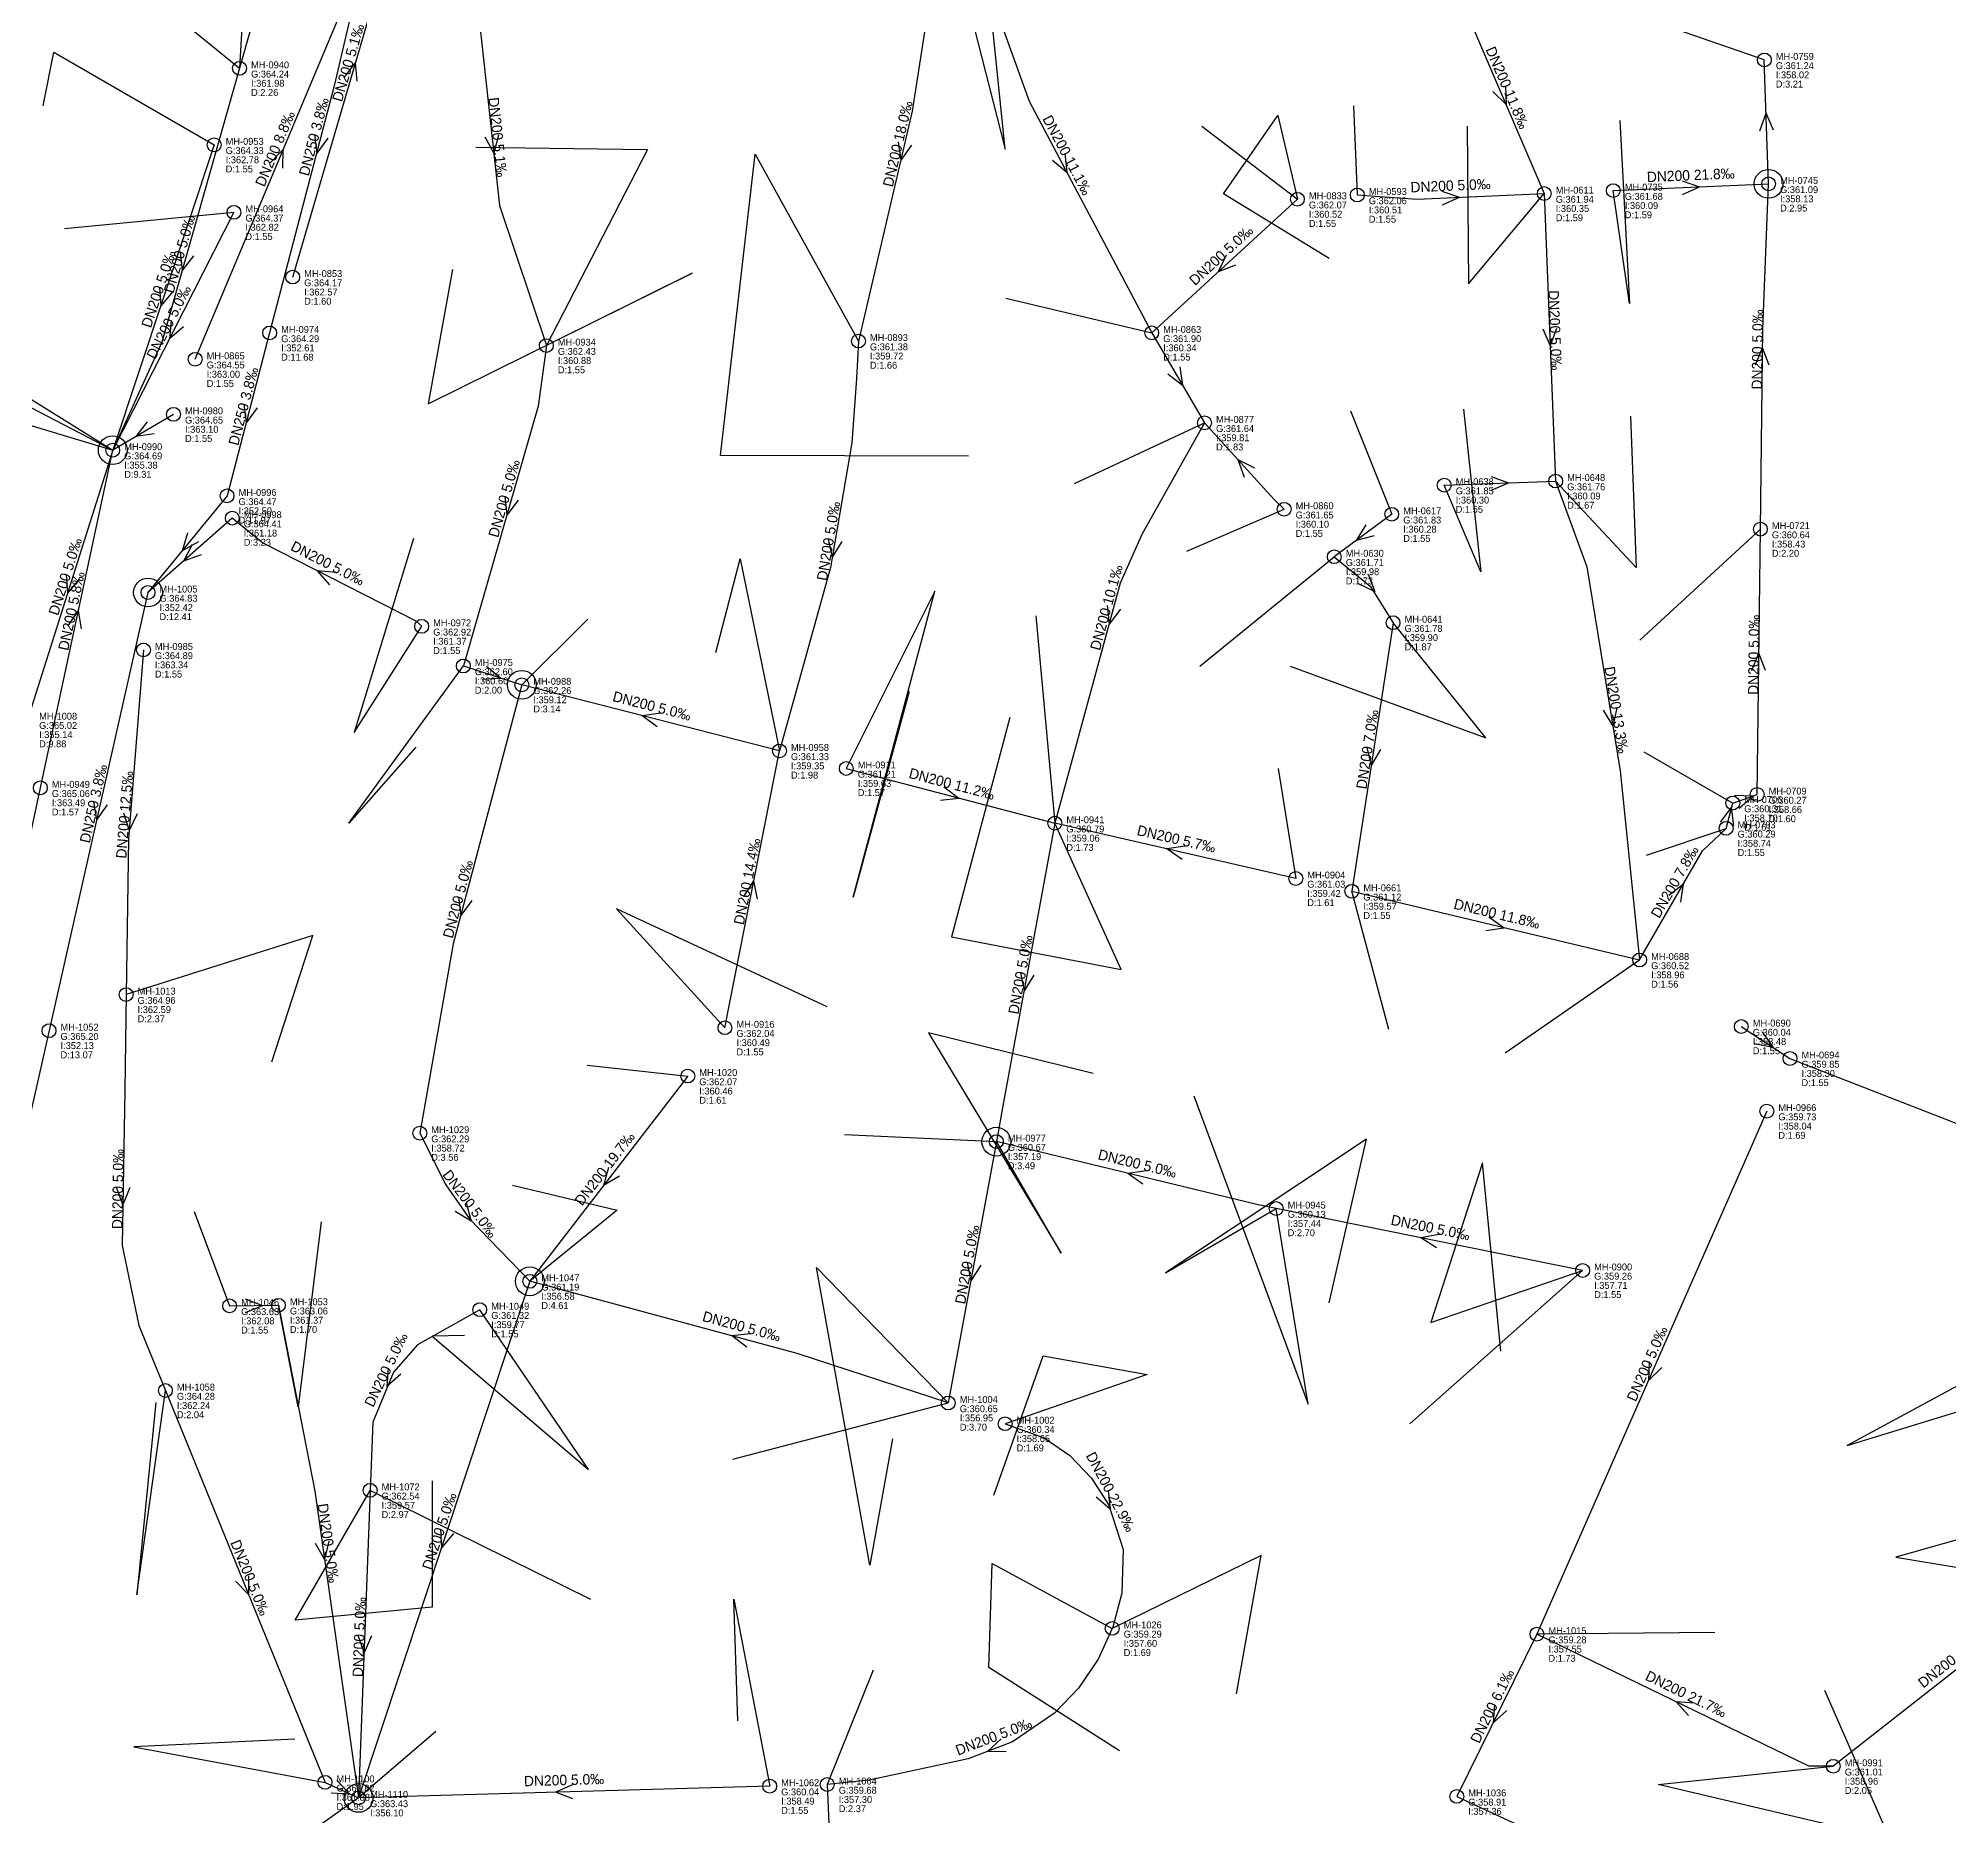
# Model space of a CAD drawing. Header units: metres. Extents: x 449900 to 451990, y 2566732 to 2570847.
# Drawn here: x 450245.3 to 450577.4, y 2568783.6 to 2569092.6 of the extents above; entities that cross this region are included whole.
import ezdxf
from ezdxf.enums import TextEntityAlignment as Align

# ---------------------------------------------------------------- set-up
doc = ezdxf.new("R2010")
doc.units = ezdxf.units.M
for name, color, linetype in [('SEW-DROP', 6, 'Continuous'), ('SEW-LABEL', 2, 'Continuous'), ('SEW-MH', 7, 'Continuous'), ('SEW-MH-LABEL', 8, 'Continuous'), ('SEW-PIPE-DN200', 3, 'Continuous'), ('SEW-PIPE-DN250', 4, 'Continuous'), ('SEW-RIDER', 8, 'Continuous')]:
    doc.layers.add(name, color=color, linetype=linetype)

msp = doc.modelspace()

# ---------------------------------------------------------------- linework, layer by layer
at = {"layer": 'SEW-DROP'}
for centre in [(450545.92, 2569067.29), (450258.25, 2569021.03), (450258.25, 2569021.03), (450258.25, 2569021.03), (450258.25, 2569021.03), (450258.25, 2569021.03), (450258.25, 2569021.03), (450264.37, 2568996.29), (450329.32, 2568980.26), (450411.76, 2568900.89), (450330.71, 2568876.62), (450330.71, 2568876.62), (450300.96, 2568786.86), (450300.96, 2568786.86), (450300.96, 2568786.86), (450300.96, 2568786.86)]:
    msp.add_circle(centre, 2.5, dxfattribs=at)
at = {"layer": 'SEW-LABEL'}
for p, q in [((450298.44, 2569085.8), (450300.44, 2569088.34)), ((450300.74, 2569085.12), (450300.44, 2569088.34)), ((450500.23, 2569084.3), (450500.31, 2569081.07)), ((450498.03, 2569083.35), (450500.31, 2569081.07)), ((450544.4, 2569076.52), (450545.5, 2569079.56)), ((450546.8, 2569076.6), (450545.5, 2569079.56)), ((450293.28, 2569075.82), (450293.68, 2569072.62)), ((450295.6, 2569075.22), (450293.68, 2569072.62)), ((450322.91, 2569075.47), (450324.43, 2569072.62)), ((450325.29, 2569075.73), (450324.43, 2569072.62)), ((450394.68, 2569074.59), (450395.16, 2569071.4)), ((450285.59, 2569070.94), (450287.86, 2569073.24)), ((450287.81, 2569070.01), (450287.86, 2569073.24)), ((450397.01, 2569074.04), (450395.16, 2569071.4)), ((450421.52, 2569071.44), (450423.98, 2569069.34)), ((450423.64, 2569072.56), (450423.98, 2569069.34)), ((450530.88, 2569067.84), (450533.93, 2569066.77)), ((450489.15, 2569066.04), (450492.2, 2569064.97)), ((450489.25, 2569063.64), (450492.2, 2569064.97)), ((450530.98, 2569065.44), (450533.93, 2569066.77)), ((450269.96, 2569055.44), (450270.3, 2569052.23)), ((450272.27, 2569054.78), (450270.3, 2569052.23)), ((450451.7, 2569054.91), (450450.3, 2569051.99)), ((450453.32, 2569053.14), (450450.3, 2569051.99)), ((450266.39, 2569049.36), (450266.59, 2569046.13)), ((450268.67, 2569048.6), (450266.59, 2569046.13)), ((450268.39, 2569043.57), (450268.09, 2569040.35)), ((450270.53, 2569042.48), (450268.09, 2569040.35)), ((450506.68, 2569042.08), (450508, 2569039.13)), ((450509.08, 2569042.18), (450508, 2569039.13)), ((450543.65, 2569035.83), (450544.88, 2569038.81)), ((450546.05, 2569035.8), (450544.88, 2569038.81)), ((450441.55, 2569034.28), (450444.1, 2569032.3)), ((450443.61, 2569035.49), (450444.1, 2569032.3)), ((450281.03, 2569028.99), (450281.43, 2569025.78)), ((450283.35, 2569028.38), (450281.43, 2569025.78)), ((450264.22, 2569025.93), (450262.24, 2569023.38)), ((450265.44, 2569023.86), (450262.24, 2569023.38)), ((450454.89, 2569016.29), (450453.77, 2569019.32)), ((450456.67, 2569017.9), (450453.77, 2569019.32)), ((450497.71, 2569016.44), (450500.75, 2569015.36)), ((450497.79, 2569014.05), (450500.75, 2569015.36)), ((450326.38, 2569012.98), (450326.7, 2569009.76)), ((450328.68, 2569012.31), (450326.7, 2569009.76)), ((450475.95, 2569008.05), (450474.26, 2569005.31)), ((450271.26, 2569006.61), (450270.29, 2569003.52)), ((450273.12, 2569005.09), (450270.29, 2569003.52)), ((450272.02, 2569004.65), (450270.56, 2569001.76)), ((450382.56, 2569005.58), (450383.24, 2569002.43)), ((450384.93, 2569005.18), (450383.24, 2569002.43)), ((450477.38, 2569006.12), (450474.26, 2569005.31)), ((450273.61, 2569002.85), (450270.56, 2569001.76)), ((450250.17, 2568999.41), (450250.41, 2568996.18)), ((450252.45, 2568998.68), (450250.41, 2568996.18)), ((450295.98, 2568997.63), (450293.85, 2569000.06)), ((450297.07, 2568999.77), (450293.85, 2569000.06)), ((450474.59, 2568997.87), (450477.51, 2568996.48)), ((450476.35, 2568999.5), (450477.51, 2568996.48)), ((450250.48, 2568990.48), (450252.28, 2568993.16)), ((450252.82, 2568989.98), (450252.28, 2568993.16)), ((450430.99, 2568994.02), (450431.36, 2568990.81)), ((450433.3, 2568993.39), (450431.36, 2568990.81)), ((450543, 2568982.77), (450544.23, 2568985.76)), ((450545.4, 2568982.75), (450544.23, 2568985.76)), ((450322.45, 2568981.21), (450325.67, 2568981.44)), ((450323.18, 2568983.5), (450325.67, 2568981.44)), ((450353.45, 2568975.31), (450350.25, 2568974.89)), ((450352.86, 2568972.98), (450350.25, 2568974.89)), ((450517.19, 2568975.84), (450518.85, 2568973.07)), ((450519.56, 2568976.23), (450518.85, 2568973.07)), ((450476.14, 2568969.38), (450476.87, 2568966.23)), ((450478.52, 2568969.01), (450476.87, 2568966.23)), ((450402.66, 2568962.51), (450405.26, 2568960.59)), ((450254.93, 2568959.96), (450255.44, 2568956.77)), ((450257.27, 2568959.43), (450255.44, 2568956.77)), ((450260.12, 2568958.01), (450261.08, 2568954.92)), ((450402.05, 2568960.19), (450405.26, 2568960.59)), ((450537.58, 2568956.38), (450539.5, 2568958.97)), ((450539.9, 2568955.77), (450539.5, 2568958.97)), ((450540.01, 2568961.1), (450543.23, 2568960.96)), ((450540.8, 2568958.83), (450543.23, 2568960.96)), ((450262.52, 2568957.82), (450261.08, 2568954.92)), ((450444.58, 2568952.25), (450441.39, 2568951.75)), ((450444.04, 2568949.91), (450441.39, 2568951.75)), ((450367.88, 2568943.49), (450369.64, 2568946.2)), ((450370.24, 2568943.02), (450369.64, 2568946.2)), ((450528.6, 2568943.69), (450531.14, 2568945.69)), ((450530.68, 2568942.5), (450531.14, 2568945.69)), ((450318.31, 2568943.37), (450318.7, 2568940.16)), ((450320.63, 2568942.76), (450318.7, 2568940.16)), ((450496.79, 2568937.59), (450499.98, 2568938.06)), ((450497.34, 2568939.93), (450499.98, 2568938.06)), ((450415.93, 2568930.25), (450416.57, 2568927.08)), ((450418.29, 2568929.81), (450416.57, 2568927.08)), ((450544.81, 2568919.94), (450546.66, 2568917.29)), ((450543.5, 2568917.93), (450546.66, 2568917.29)), ((450344.4, 2568896.37), (450343.52, 2568893.26)), ((450346.3, 2568894.91), (450343.52, 2568893.26)), ((450437.79, 2568895.83), (450434.6, 2568895.37)), ((450437.23, 2568893.5), (450434.6, 2568895.37)), ((450258.84, 2568892.95), (450259.99, 2568889.93)), ((450261.24, 2568892.91), (450259.99, 2568889.93)), ((450317.75, 2568888.83), (450320.51, 2568887.15)), ((450319.67, 2568890.27), (450320.51, 2568887.15)), ((450488.71, 2568884.76), (450485.53, 2568884.18)), ((450488.23, 2568882.41), (450485.53, 2568884.18)), ((450406.67, 2568879.88), (450407.31, 2568876.71)), ((450409.04, 2568879.45), (450407.31, 2568876.71)), ((450281.28, 2568873.58), (450284.29, 2568872.42)), ((450281.31, 2568871.18), (450284.29, 2568872.42)), ((450369.03, 2568867.51), (450365.82, 2568867.13)), ((450368.4, 2568865.19), (450365.82, 2568867.13)), ((450306.12, 2568861.54), (450305.89, 2568858.32)), ((450525.15, 2568862.61), (450525.04, 2568859.38)), ((450527.35, 2568861.64), (450525.04, 2568859.38)), ((450308.28, 2568860.49), (450305.89, 2568858.32)), ((450429.09, 2568839.18), (450431.56, 2568837.09)), ((450431.21, 2568840.3), (450431.56, 2568837.09)), ((450315.17, 2568833.54), (450315.37, 2568830.31)), ((450317.45, 2568832.78), (450315.37, 2568830.31)), ((450293.42, 2568831.11), (450295.04, 2568828.31)), ((450295.8, 2568831.45), (450295.04, 2568828.31)), ((450281.81, 2568825.45), (450281.83, 2568822.22)), ((450279.59, 2568824.54), (450281.83, 2568822.22)), ((450300.82, 2568815.12), (450301.91, 2568812.08)), ((450303.22, 2568815.03), (450301.91, 2568812.08)), ((450498.3, 2568803.1), (450498.05, 2568799.88)), ((450500.45, 2568802.04), (450498.05, 2568799.88)), ((450532.03, 2568801.18), (450529.85, 2568803.57)), ((450533.08, 2568803.34), (450529.85, 2568803.57)), ((450412.59, 2568797.12), (450410.21, 2568794.94)), ((450413.44, 2568794.88), (450410.21, 2568794.94)), ((450297.19, 2568789.94), (450299.41, 2568787.58)), ((450338.14, 2568789.12), (450335.17, 2568787.84)), ((450296.18, 2568787.76), (450299.41, 2568787.58)), ((450338.21, 2568786.72), (450335.17, 2568787.84))]:
    msp.add_line(p, q, dxfattribs=at)
at = {"layer": 'SEW-MH'}
for centre in [(450280.28, 2569087.37), (450545.18, 2569088.83), (450275.87, 2569074.08), (450545.92, 2569067.29), (450464.06, 2569064.62), (450474.47, 2569065.36), (450506.95, 2569065.61), (450518.94, 2569066.12), (450279.3, 2569062.35), (450289.51, 2569051.1), (450285.51, 2569041.39), (450387.8, 2569039.98), (450438.75, 2569041.4), (450272.57, 2569036.82), (450333.58, 2569039.19), (450268.81, 2569027.25), (450447.93, 2569025.78), (450258.25, 2569021.03), (450489.57, 2569014.95), (450508.93, 2569015.66), (450278.11, 2569013.08), (450461.76, 2569010.76), (450480.45, 2569009.89), (450279.01, 2569009.22), (450544.5, 2569007.31), (450470.47, 2569002.51), (450264.37, 2568996.29), (450311.92, 2568990.42), (450480.68, 2568991.05), (450263.58, 2568986.32), (450319.16, 2568983.53), (450329.32, 2568980.26), (450374.08, 2568968.77), (450385.69, 2568965.73), (450245.67, 2568962.36), (450543.93, 2568961.2), (450539.7, 2568959.72), (450421.92, 2568956.21), (450538.54, 2568955.32), (450463.78, 2568946.61), (450473.52, 2568944.38), (450523.52, 2568932.45), (450260.57, 2568926.43), (450247.18, 2568920.17), (450364.61, 2568920.68), (450541.18, 2568920.88), (450549.64, 2568915.34), (450358.15, 2568912.28), (450545.62, 2568906.19), (450311.59, 2568902.36), (450411.76, 2568900.89), (450460.38, 2568889.26), (450513.62, 2568878.51), (450330.71, 2568876.62), (450278.55, 2568872.35), (450287.03, 2568872.46), (450322.01, 2568871.69), (450267.4, 2568857.64), (450403.41, 2568855.48), (450413.28, 2568851.88), (450302.96, 2568840.3), (450431.89, 2568816.32), (450505.68, 2568815.32), (450557.16, 2568792.36), (450295.13, 2568789.57), (450372.38, 2568788.9), (450382.38, 2568789.19), (450300.96, 2568786.86), (450491.75, 2568787.13)]:
    msp.add_circle(centre, 1.2, dxfattribs=at)
at = {"layer": 'SEW-PIPE-DN200'}
for points in [[(450298.05, 2569149.94), (450280.28, 2569087.37)], [(450294.84, 2569140.47), (450280.95, 2569099.53), (450280.28, 2569087.37)], [(450289.51, 2569051.1), (450310.52, 2569122.7)], [(450320.33, 2569110.21), (450320.33, 2569110.21), (450325.42, 2569063.53), (450333.58, 2569039.19)], [(450545.18, 2569088.83), (450488.56, 2569108.48)], [(450272.57, 2569036.82), (450272.57, 2569036.82), (450301.99, 2569106.9)], [(450401.4, 2569106.07), (450401, 2569104.89), (450397.16, 2569079.91), (450387.8, 2569039.98)], [(450410.47, 2569101.12), (450417.47, 2569081.67), (450438.75, 2569041.4)], [(450492.5, 2569099.29), (450506.95, 2569065.61)], [(450280.28, 2569087.37), (450266.76, 2569039.79), (450258.25, 2569021.03)], [(450545.92, 2569067.29), (450545.18, 2569088.83)], [(450197.67, 2569079.13), (450220.59, 2569044.49), (450258.25, 2569021.03)], [(450275.87, 2569074.08), (450258.25, 2569021.03)], [(450464.06, 2569064.62), (450438.75, 2569041.4)], [(450474.47, 2569065.36), (450484.88, 2569064.65), (450506.95, 2569065.61)], [(450506.95, 2569065.61), (450508.93, 2569015.66)], [(450518.94, 2569066.12), (450545.92, 2569067.29)], [(450544.5, 2569007.31), (450544.92, 2569042.07), (450545.92, 2569067.29)], [(450279.3, 2569062.35), (450258.25, 2569021.03)], [(450438.75, 2569041.4), (450447.93, 2569025.78)], [(450333.58, 2569039.19), (450332.13, 2569028.66), (450319.16, 2568983.53)], [(450387.8, 2569039.98), (450387.45, 2569033.5), (450386.63, 2569022.29), (450382.93, 2569000.62), (450374.08, 2568968.77)], [(450212.69, 2569034.77), (450258.25, 2569021.03)], [(450268.81, 2569027.25), (450258.25, 2569021.03)], [(450447.93, 2569025.78), (450437.1, 2569006.49), (450433.29, 2568997.92), (450421.92, 2568956.21)], [(450461.76, 2569010.76), (450460, 2569012.43), (450447.93, 2569025.78)], [(450258.25, 2569021.03), (450243.46, 2568974.2), (450243.46, 2568974.2)], [(450245.67, 2568962.36), (450258.25, 2569021.03)], [(450489.57, 2569014.95), (450508.93, 2569015.66)], [(450508.93, 2569015.66), (450514.36, 2569000.74), (450520.11, 2568965.31), (450523.52, 2568932.45)], [(450279.01, 2569009.22), (450279.01, 2569009.22), (450264.37, 2568996.29)], [(450311.92, 2568990.42), (450310.98, 2568991.32), (450284.29, 2569004.94), (450279.01, 2569009.22)], [(450480.45, 2569009.89), (450470.47, 2569002.51)], [(450543.93, 2568961.2), (450543.93, 2568961.2), (450544.5, 2569007.31)], [(450470.47, 2569002.51), (450476.71, 2568997.4), (450480.68, 2568991.05), (450480.68, 2568991.05)], [(450480.68, 2568991.05), (450473.52, 2568944.38)], [(450263.58, 2568986.32), (450260.97, 2568953.47), (450260.57, 2568926.43)], [(450319.16, 2568983.53), (450329.32, 2568980.26)], [(450329.32, 2568980.26), (450317.41, 2568935.28), (450311.59, 2568902.36)], [(450374.08, 2568968.77), (450329.32, 2568980.26)], [(450364.61, 2568920.68), (450374.08, 2568968.77)], [(450385.69, 2568965.73), (450421.92, 2568956.21)], [(450232.54, 2568901.1), (450245.67, 2568962.36)], [(450539.7, 2568959.72), (450539.7, 2568959.72), (450543.93, 2568961.2)], [(450538.54, 2568955.32), (450539.7, 2568959.72)], [(450421.92, 2568956.21), (450413.01, 2568907.73), (450411.76, 2568900.89)], [(450463.78, 2568946.61), (450421.92, 2568956.21)], [(450523.52, 2568932.45), (450534.43, 2568951.42), (450538.54, 2568955.32), (450538.54, 2568955.32)], [(450473.52, 2568944.38), (450523.52, 2568932.45)], [(450260.57, 2568926.43), (450260.33, 2568909.88), (450259.87, 2568882.84), (450262.79, 2568868.95), (450267.4, 2568857.64)], [(450541.18, 2568920.88), (450549.64, 2568915.34)], [(450549.64, 2568915.34), (450577.6, 2568904.46), (450586.52, 2568900.78), (450599.14, 2568898.02), (450608.37, 2568897.09), (450626.52, 2568896.65)], [(450358.15, 2568912.28), (450330.71, 2568876.62)], [(450545.62, 2568906.19), (450505.68, 2568815.32)], [(450311.59, 2568902.36), (450311.59, 2568902.36), (450316.13, 2568893.38), (450320.21, 2568887.49), (450330.71, 2568876.62)], [(450411.76, 2568900.89), (450403.41, 2568855.48)], [(450460.38, 2568889.26), (450457.27, 2568889.88), (450411.76, 2568900.89)], [(450513.62, 2568878.51), (450460.38, 2568889.26)], [(450330.71, 2568876.62), (450300.96, 2568786.86)], [(450403.41, 2568855.48), (450377.17, 2568864.06), (450330.71, 2568876.62)], [(450278.55, 2568872.35), (450287.03, 2568872.46), (450287.03, 2568872.46)], [(450287.03, 2568872.46), (450293.35, 2568840.13), (450300.96, 2568786.86)], [(450322.01, 2568871.69), (450311.18, 2568865.57), (450307.04, 2568860.86), (450303.41, 2568852.12), (450302.96, 2568840.3)], [(450267.4, 2568857.64), (450295.13, 2568789.57)], [(450413.28, 2568851.88), (450420.05, 2568849.41), (450424.53, 2568846.34), (450428.3, 2568842.44), (450431.28, 2568837.74), (450433.77, 2568830.01), (450433.54, 2568822.41), (450431.99, 2568816.53), (450431.89, 2568816.32)], [(450302.96, 2568840.3), (450300.96, 2568786.86)], [(450602.62, 2568822.95), (450588.19, 2568815.4), (450583.08, 2568812.73), (450557.16, 2568792.36)], [(450431.89, 2568816.32), (450429.47, 2568810.99), (450426.06, 2568805.95), (450421.85, 2568801.56), (450414.55, 2568796.58), (450406.86, 2568793.67), (450389.69, 2568789.96), (450382.38, 2568789.19)], [(450505.68, 2568815.32), (450491.75, 2568787.13)], [(450557.16, 2568792.36), (450557.16, 2568792.36), (450552.92, 2568792.36), (450505.68, 2568815.32), (450505.68, 2568815.32)], [(450295.13, 2568789.57), (450295.13, 2568789.57), (450300.96, 2568786.86)], [(450372.38, 2568788.9), (450300.96, 2568786.86)], [(450382.38, 2568789.19), (450383.87, 2568754.09)], [(450300.96, 2568786.86), (450286.39, 2568776.55), (450258.34, 2568750.21), (450244.13, 2568745.57)], [(450491.75, 2568787.13), (450545.52, 2568762.15)]]:
    msp.add_lwpolyline(points, dxfattribs=at)
at = {"layer": 'SEW-PIPE-DN250'}
for points in [[(450301.99, 2569106.9), (450296.74, 2569084.31), (450285.51, 2569041.39)], [(450285.51, 2569041.39), (450278.11, 2569013.08), (450278.11, 2569013.08)], [(450278.11, 2569013.08), (450264.37, 2568996.29)], [(450264.37, 2568996.29), (450247.18, 2568920.17)], [(450247.18, 2568920.17), (450237.79, 2568878.62), (450224.45, 2568843.68)]]:
    msp.add_lwpolyline(points, dxfattribs=at)
at = {"layer": 'SEW-RIDER'}
for points in [[(450252.22, 2569110.25), (450280.28, 2569087.37)], [(450407.07, 2569097.58), (450413.29, 2569073.35), (450410.47, 2569101.12)], [(450246.14, 2569080.86), (450248.01, 2569090.16), (450275.87, 2569074.08)], [(450473.83, 2569080.87), (450474.47, 2569065.36)], [(450469.59, 2569054.33), (450451.25, 2569065.58), (450460.66, 2569079.19), (450464.06, 2569064.62)], [(450520.08, 2569078.3), (450521.74, 2569046.51), (450518.94, 2569066.12)], [(450447.43, 2569077.33), (450464.06, 2569064.62)], [(450493.57, 2569077.3), (450493.79, 2569049.95), (450506.95, 2569065.61)], [(450321.33, 2569073.65), (450351.13, 2569073.28), (450333.58, 2569039.19)], [(450406.91, 2569019.96), (450363.86, 2569020.12), (450369.86, 2569072.48), (450387.8, 2569039.98)], [(450249.84, 2569059.56), (450279.3, 2569062.35)], [(450317.3, 2569052.41), (450313.03, 2569029.05), (450358.92, 2569051.77), (450333.58, 2569039.19)], [(450413.39, 2569047.45), (450438.75, 2569041.4)], [(450242.58, 2569029.22), (450258.25, 2569021.03)], [(450473.26, 2569027.85), (450480.45, 2569009.89)], [(450492.94, 2569028.16), (450495.93, 2568999.86), (450489.57, 2569014.95)], [(450425.34, 2569015.26), (450447.93, 2569025.78)], [(450521.94, 2569026.96), (450522.9, 2569000.64), (450508.93, 2569015.66)], [(450444.88, 2569003.46), (450461.76, 2569010.76)], [(450310.48, 2569005.65), (450300.17, 2568971.95), (450311.92, 2568990.42)], [(450523.54, 2568988.01), (450544.5, 2569007.31)], [(450363.04, 2568985.89), (450367.23, 2569002.16), (450374.08, 2568968.77)], [(450447.13, 2568983.47), (450470.47, 2569002.51)], [(450396.62, 2568979.1), (450386.87, 2568943.37), (450401.09, 2568996.55), (450385.69, 2568965.73)], [(450340.79, 2568991.68), (450329.32, 2568980.26)], [(450418.61, 2568992.24), (450421.92, 2568956.21)], [(450462.82, 2568983.49), (450496.82, 2568971.07), (450480.68, 2568991.05)], [(450310.93, 2568969.45), (450299.25, 2568956.22), (450319.16, 2568983.53)], [(450414.12, 2568974.56), (450403.97, 2568936.48), (450433.43, 2568930.79), (450421.92, 2568956.21)], [(450524.27, 2568968.63), (450539.7, 2568959.72)], [(450460.74, 2568965.69), (450463.78, 2568946.61)], [(450524.69, 2568950.68), (450538.54, 2568955.32)], [(450382.35, 2568924.33), (450345.75, 2568941.33), (450364.61, 2568920.68)], [(450479.97, 2568920.38), (450473.52, 2568944.38)], [(450285.86, 2568914.74), (450293, 2568936.7), (450260.57, 2568926.43)], [(450500.13, 2568916.31), (450523.52, 2568932.45)], [(450428.58, 2568912.73), (450399.98, 2568919.81), (450423.04, 2568881.49), (450411.76, 2568900.89)], [(450340.69, 2568914.16), (450358.15, 2568912.28)], [(450446.05, 2568908.87), (450465.94, 2568855.26), (450460.38, 2568889.26)], [(450385.35, 2568902.12), (450411.76, 2568900.89)], [(450469.57, 2568872.9), (450476.05, 2568901.32), (450441.12, 2568878.12), (450460.38, 2568889.26)], [(450499.43, 2568864.48), (450496.2, 2568897.19), (450487.24, 2568869.46), (450513.62, 2568878.51)], [(450327.7, 2568893.31), (450345.87, 2568888.97), (450330.71, 2568876.62)], [(450272.41, 2568888.75), (450278.55, 2568872.35)], [(450294.45, 2568886.93), (450290.46, 2568854.81), (450287.03, 2568872.46)], [(450393.74, 2568849.26), (450389.78, 2568827.32), (450380.52, 2568879.02), (450403.41, 2568855.48)], [(450483.61, 2568851.83), (450513.62, 2568878.51)], [(450319.37, 2568867.21), (450313.77, 2568867.1), (450340.9, 2568843.95), (450322.01, 2568871.69)], [(450603.11, 2568869.2), (450582.41, 2568860.45), (450559.55, 2568848.1), (450596.62, 2568859.43)], [(450411.31, 2568839.44), (450419.89, 2568863.68), (450437.97, 2568860.44), (450413.28, 2568851.88)], [(450265.75, 2568855.58), (450262.42, 2568822.17), (450267.4, 2568857.64)], [(450365.95, 2568845.69), (450403.41, 2568855.48)], [(450313.75, 2568841.96), (450313.74, 2568819.98), (450289.97, 2568817.77), (450302.96, 2568840.3)], [(450341.31, 2568821.33), (450302.96, 2568840.3)], [(450593.2, 2568835.79), (450568.03, 2568828.68), (450602.62, 2568822.95)], [(450453.46, 2568804.93), (450457.75, 2568829.01), (450431.89, 2568816.32)], [(450433.18, 2568795.02), (450410.45, 2568809.54), (450411.01, 2568827.6), (450431.89, 2568816.32)], [(450366.82, 2568800.28), (450366.17, 2568821.39), (450372.38, 2568788.9)], [(450536.58, 2568815.6), (450505.68, 2568815.32)], [(450390.34, 2568809.07), (450382.38, 2568789.19)], [(450555.63, 2568805.6), (450567, 2568779.69), (450526.73, 2568789.18), (450557.16, 2568792.36)], [(450289.9, 2568797.08), (450261.9, 2568795.72), (450295.13, 2568789.57)], [(450314.36, 2568798.4), (450300.96, 2568786.86)]]:
    msp.add_lwpolyline(points, dxfattribs=at)

# ---------------------------------------------------------------- texts
at = {"layer": 'SEW-LABEL'}
for s, rotation, p in [('DN200 5.1‰', 73.6443, (450300.02, 2569088.1)), ('DN200 11.8‰', -66.7883, (450499.72, 2569083.65)), ('DN250 3.8‰', 75.338, (450294.06, 2569075.27)), ('DN200 5.1‰', -83.7794, (450324.26, 2569075.31)), ('DN200 18.0‰', 76.8095, (450395.5, 2569074.06)), ('DN200 8.8‰', 67.2292, (450287.28, 2569073.06)), ('DN200 11.1‰', -62.1418, (450423.28, 2569071.87)), ('DN200 5.0‰', 2.4797, (450490.7, 2569066.1)), ('DN200 21.8‰', 2.4794, (450532.43, 2569067.91)), ('DN200 5.0‰', 74.1449, (450270.71, 2569054.87)), ('DN200 5.0‰', 42.5343, (450451.41, 2569054.21)), ('DN200 5.0‰', 71.6348, (450267.06, 2569048.75)), ('DN200 5.0‰', 63.0092, (450268.78, 2569042.89)), ('DN200 5.0‰', -87.7294, (450507.94, 2569041.83)), ('DN200 5.0‰', 89.3004, (450544.86, 2569038.51)), ('DN250 3.8‰', 75.338, (450281.81, 2569028.44)), ('DN200 5.0‰', 73.9667, (450327.11, 2569012.4)), ('DN200 5.0‰', 80.3121, (450383.49, 2569005.1)), ('DN200 5.0‰', 72.4701, (450250.86, 2568998.81)), ('DN200 5.0‰', 332.9666, (450295.19, 2569000.58)), ('DN200 5.8‰', 77.8984, (450251.96, 2568992.89)), ('DN200 10.1‰', 74.7443, (450431.75, 2568993.46)), ('DN200 5.0‰', 89.3004, (450544.22, 2568985.46)), ('DN200 13.3‰', -80.7662, (450518.61, 2568975.75)), ('DN200 5.0‰', 345.6, (450351.7, 2568975.72)), ('DN200 7.0‰', 81.2781, (450477.1, 2568968.91)), ('DN250 3.8‰', 77.2714, (450255.77, 2568959.43)), ('DN200 12.5‰', 85.4557, (450261.2, 2568957.62)), ('DN200 11.2‰', -14.7093, (450403.8, 2568962.17)), ('DN200 5.7‰', 347.0791, (450442.85, 2568952.61)), ('DN200 14.4‰', 78.8616, (450369.35, 2568945.93)), ('DN200 7.8‰', 60.1226, (450530.39, 2568945.59)), ('DN200 5.0‰', 75.1636, (450319.09, 2568942.81)), ('DN200 11.8‰', -13.4172, (450498.52, 2568939.61)), ('DN200 5.0‰', 79.589, (450416.84, 2568929.75)), ('DN200 19.7‰', 52.4284, (450344.43, 2568895.65)), ('DN200 5.0‰', 89.0348, (450260.02, 2568892.63)), ('DN200 5.0‰', 346.4038, (450436.05, 2568896.21)), ('DN200 5.0‰', -53.1175, (450319.61, 2568889.55)), ('DN200 5.0‰', 348.5868, (450487, 2568885.08)), ('DN200 5.0‰', 79.589, (450407.58, 2568879.39)), ('DN200 5.0‰', 344.8798, (450367.27, 2568867.94)), ('DN200 5.0‰', 66.2727, (450525.65, 2568861.95)), ('DN200 5.0‰', 64.1331, (450306.54, 2568860.87)), ('DN200 22.9‰', -61.974, (450430.85, 2568839.62)), ('DN200 5.0‰', 71.6625, (450315.84, 2568832.94)), ('DN200 5.0‰', -81.8617, (450294.82, 2568831)), ('DN200 5.0‰', -67.8303, (450281.27, 2568824.8)), ('DN200 5.0‰', 87.8554, (450301.96, 2568814.78)), ('DN200 10.0‰', 38.1574, (450578.79, 2568810.56)), ('DN200 6.1‰', 63.7097, (450498.71, 2568802.43)), ('DN200 21.7‰', 334.0793, (450531.2, 2568804.11)), ('DN200 5.0‰', 20.7459, (450411.61, 2568796.67)), ('DN200 5.0‰', 1.6356, (450336.67, 2568789.08))]:
    msp.add_text(s, height=1.8, rotation=rotation, dxfattribs=at).set_placement(p, align=Align.CENTER)
at = {"layer": 'SEW-MH-LABEL'}
for s, p in [('MH-0940', (450282.28, 2569087.37)), ('G:361.24', (450547.18, 2569087.23)), ('MH-0759', (450547.18, 2569088.83)), ('G:364.24', (450282.28, 2569085.77)), ('I:361.98', (450282.28, 2569084.17)), ('D:3.21', (450547.18, 2569084.03)), ('I:358.02', (450547.18, 2569085.63)), ('D:2.26', (450282.28, 2569082.57)), ('MH-0953', (450277.87, 2569074.08)), ('G:364.33', (450277.87, 2569072.48)), ('I:362.78', (450277.87, 2569070.88)), ('D:1.55', (450277.87, 2569069.28)), ('MH-0745', (450547.92, 2569067.29)), ('G:362.07', (450466.06, 2569063.02)), ('MH-0833', (450466.06, 2569064.62)), ('G:362.06', (450476.47, 2569063.76)), ('MH-0593', (450476.47, 2569065.36)), ('G:361.94', (450508.95, 2569064.01)), ('MH-0611', (450508.95, 2569065.61)), ('G:361.68', (450520.94, 2569064.52)), ('MH-0735', (450520.94, 2569066.12)), ('I:360.09', (450520.94, 2569062.92)), ('G:361.09', (450547.92, 2569065.69)), ('I:358.13', (450547.92, 2569064.09)), ('G:364.37', (450281.3, 2569060.75)), ('MH-0964', (450281.3, 2569062.35)), ('D:1.55', (450466.06, 2569059.82)), ('I:360.52', (450466.06, 2569061.42)), ('D:1.55', (450476.47, 2569060.56)), ('I:360.51', (450476.47, 2569062.16)), ('D:1.59', (450508.95, 2569060.81)), ('I:360.35', (450508.95, 2569062.41)), ('D:1.59', (450520.94, 2569061.32)), ('D:2.95', (450547.92, 2569062.49)), ('D:1.55', (450281.3, 2569057.55)), ('I:362.82', (450281.3, 2569059.15)), ('MH-0853', (450291.51, 2569051.1)), ('G:364.17', (450291.51, 2569049.5)), ('D:1.60', (450291.51, 2569046.3)), ('I:362.57', (450291.51, 2569047.9)), ('G:364.29', (450287.51, 2569039.79)), ('MH-0974', (450287.51, 2569041.39)), ('MH-0893', (450389.8, 2569039.98)), ('G:361.90', (450440.75, 2569039.8)), ('MH-0863', (450440.75, 2569041.4)), ('MH-0865', (450274.57, 2569036.82)), ('D:11.68', (450287.51, 2569036.59)), ('I:352.61', (450287.51, 2569038.19)), ('G:362.43', (450335.58, 2569037.59)), ('MH-0934', (450335.58, 2569039.19)), ('G:361.38', (450389.8, 2569038.38)), ('I:359.72', (450389.8, 2569036.78)), ('D:1.55', (450440.75, 2569036.6)), ('I:360.34', (450440.75, 2569038.2)), ('G:364.55', (450274.57, 2569035.22)), ('I:363.00', (450274.57, 2569033.62)), ('D:1.55', (450335.58, 2569034.39)), ('I:360.88', (450335.58, 2569035.99)), ('D:1.66', (450389.8, 2569035.18)), ('D:1.55', (450274.57, 2569032.02)), ('MH-0980', (450270.81, 2569027.25)), ('G:364.65', (450270.81, 2569025.65)), ('I:363.10', (450270.81, 2569024.05)), ('G:361.64', (450449.93, 2569024.18)), ('MH-0877', (450449.93, 2569025.78)), ('MH-0990', (450260.25, 2569021.03)), ('D:1.55', (450270.81, 2569022.45)), ('D:1.83', (450449.93, 2569020.98)), ('I:359.81', (450449.93, 2569022.58)), ('G:364.69', (450260.25, 2569019.43)), ('I:355.38', (450260.25, 2569017.83)), ('D:9.31', (450260.25, 2569016.23)), ('MH-0996', (450280.11, 2569013.08)), ('G:361.85', (450491.57, 2569013.35)), ('MH-0638', (450491.57, 2569014.95)), ('G:361.76', (450510.93, 2569014.06)), ('MH-0648', (450510.93, 2569015.66)), ('G:364.47', (450280.11, 2569011.48)), ('I:352.50', (450280.11, 2569009.88)), ('MH-0860', (450463.76, 2569010.76)), ('MH-0617', (450482.45, 2569009.89)), ('D:1.55', (450491.57, 2569010.15)), ('I:360.30', (450491.57, 2569011.75)), ('D:1.67', (450510.93, 2569010.86)), ('I:360.09', (450510.93, 2569012.46)), ('D:11.97', (450280.11, 2569008.28)), ('G:364.41', (450281.01, 2569007.62)), ('MH-0998', (450281.01, 2569009.22)), ('G:361.65', (450463.76, 2569009.16)), ('I:360.10', (450463.76, 2569007.56)), ('G:361.83', (450482.45, 2569008.29)), ('I:360.28', (450482.45, 2569006.69)), ('MH-0721', (450546.5, 2569007.31)), ('D:3.23', (450281.01, 2569004.42)), ('I:361.18', (450281.01, 2569006.02)), ('D:1.55', (450463.76, 2569005.96)), ('D:1.55', (450482.45, 2569005.09)), ('G:360.64', (450546.5, 2569005.71)), ('I:358.43', (450546.5, 2569004.11)), ('G:361.71', (450472.47, 2569000.91)), ('MH-0630', (450472.47, 2569002.51)), ('D:2.20', (450546.5, 2569002.51)), ('D:1.73', (450472.47, 2568997.71)), ('I:359.98', (450472.47, 2568999.31)), ('G:364.83', (450266.37, 2568994.69)), ('MH-1005', (450266.37, 2568996.29)), ('D:12.41', (450266.37, 2568991.49)), ('I:352.42', (450266.37, 2568993.09)), ('MH-0972', (450313.92, 2568990.42)), ('MH-0641', (450482.68, 2568991.05)), ('G:362.92', (450313.92, 2568988.82)), ('I:361.37', (450313.92, 2568987.22)), ('G:361.78', (450482.68, 2568989.45)), ('I:359.90', (450482.68, 2568987.85)), ('G:364.89', (450265.58, 2568984.72)), ('MH-0985', (450265.58, 2568986.32)), ('D:1.55', (450313.92, 2568985.62)), ('MH-0975', (450321.16, 2568983.53)), ('D:1.87', (450482.68, 2568986.25)), ('D:1.55', (450265.58, 2568981.52)), ('I:363.34', (450265.58, 2568983.12)), ('G:362.60', (450321.16, 2568981.93)), ('I:360.60', (450321.16, 2568980.33)), ('MH-0988', (450331.32, 2568980.26)), ('D:2.00', (450321.16, 2568978.73)), ('G:362.26', (450331.32, 2568978.66)), ('I:359.12', (450331.32, 2568977.06)), ('MH-1008', (450245.46, 2568974.2)), ('D:3.14', (450331.32, 2568975.46)), ('G:365.02', (450245.46, 2568972.6)), ('I:355.14', (450245.46, 2568971)), ('D:9.88', (450245.46, 2568969.4)), ('G:361.33', (450376.08, 2568967.17)), ('MH-0958', (450376.08, 2568968.77)), ('D:1.98', (450376.08, 2568963.97)), ('I:359.35', (450376.08, 2568965.57)), ('G:361.21', (450387.69, 2568964.13)), ('MH-0911', (450387.69, 2568965.73)), ('G:365.06', (450247.67, 2568960.76)), ('MH-0949', (450247.67, 2568962.36)), ('D:1.57', (450387.69, 2568960.93)), ('I:359.63', (450387.69, 2568962.53)), ('MH-0709', (450545.93, 2568961.2)), ('D:1.57', (450247.67, 2568957.56)), ('I:363.49', (450247.67, 2568959.16)), ('G:360.31', (450541.7, 2568958.12)), ('MH-0706', (450541.7, 2568959.72)), ('G:360.27', (450545.93, 2568959.6)), ('I:358.66', (450545.93, 2568958)), ('G:360.79', (450423.92, 2568954.61)), ('MH-0941', (450423.92, 2568956.21)), ('G:360.29', (450540.54, 2568953.72)), ('MH-0703', (450540.54, 2568955.32)), ('D:1.61', (450541.7, 2568954.92)), ('I:358.70', (450541.7, 2568956.52)), ('D:1.60', (450545.93, 2568956.4)), ('D:1.73', (450423.92, 2568951.41)), ('I:359.06', (450423.92, 2568953.01)), ('D:1.55', (450540.54, 2568950.52)), ('I:358.74', (450540.54, 2568952.12)), ('G:361.03', (450465.78, 2568945.01)), ('MH-0904', (450465.78, 2568946.61)), ('I:359.42', (450465.78, 2568943.41)), ('MH-0661', (450475.52, 2568944.38)), ('D:1.61', (450465.78, 2568941.81)), ('G:361.12', (450475.52, 2568942.78)), ('I:359.57', (450475.52, 2568941.18)), ('D:1.55', (450475.52, 2568939.58)), ('G:360.52', (450525.52, 2568930.85)), ('MH-0688', (450525.52, 2568932.45)), ('D:1.56', (450525.52, 2568927.65)), ('I:358.96', (450525.52, 2568929.25)), ('G:364.96', (450262.57, 2568924.83)), ('MH-1013', (450262.57, 2568926.43)), ('MH-1052', (450249.18, 2568920.17)), ('D:2.37', (450262.57, 2568921.63)), ('I:362.59', (450262.57, 2568923.23)), ('MH-0916', (450366.61, 2568920.68)), ('MH-0690', (450543.18, 2568920.88)), ('G:365.20', (450249.18, 2568918.57)), ('I:352.13', (450249.18, 2568916.97)), ('G:362.04', (450366.61, 2568919.08)), ('I:360.49', (450366.61, 2568917.48)), ('G:360.04', (450543.18, 2568919.28)), ('I:358.48', (450543.18, 2568917.68)), ('D:13.07', (450249.18, 2568915.37)), ('D:1.55', (450366.61, 2568915.88)), ('D:1.55', (450543.18, 2568916.08)), ('G:359.85', (450551.64, 2568913.74)), ('MH-0694', (450551.64, 2568915.34)), ('G:362.07', (450360.15, 2568910.68)), ('MH-1020', (450360.15, 2568912.28)), ('D:1.55', (450551.64, 2568910.54)), ('I:358.30', (450551.64, 2568912.14)), ('D:1.61', (450360.15, 2568907.48)), ('I:360.46', (450360.15, 2568909.08)), ('G:359.73', (450547.62, 2568904.59)), ('MH-0966', (450547.62, 2568906.19)), ('G:362.29', (450313.59, 2568900.76)), ('MH-1029', (450313.59, 2568902.36)), ('MH-0977', (450413.76, 2568900.89)), ('D:1.69', (450547.62, 2568901.39)), ('I:358.04', (450547.62, 2568902.99)), ('D:3.56', (450313.59, 2568897.56)), ('I:358.72', (450313.59, 2568899.16)), ('G:360.67', (450413.76, 2568899.29)), ('I:357.19', (450413.76, 2568897.69)), ('D:3.49', (450413.76, 2568896.09)), ('G:360.13', (450462.38, 2568887.66)), ('MH-0945', (450462.38, 2568889.26)), ('D:2.70', (450462.38, 2568884.46)), ('I:357.44', (450462.38, 2568886.06)), ('MH-0900', (450515.62, 2568878.51)), ('G:361.19', (450332.71, 2568875.02)), ('MH-1047', (450332.71, 2568876.62)), ('G:359.26', (450515.62, 2568876.91)), ('D:1.55', (450515.62, 2568873.71)), ('I:357.71', (450515.62, 2568875.31)), ('G:363.63', (450280.55, 2568870.75)), ('MH-1046', (450280.55, 2568872.35)), ('G:363.06', (450289.03, 2568870.86)), ('MH-1053', (450289.03, 2568872.46)), ('MH-1049', (450324.01, 2568871.69)), ('D:4.61', (450332.71, 2568871.82)), ('I:356.58', (450332.71, 2568873.42)), ('D:1.55', (450280.55, 2568867.55)), ('I:362.08', (450280.55, 2568869.15)), ('D:1.70', (450289.03, 2568867.66)), ('I:361.37', (450289.03, 2568869.26)), ('G:361.32', (450324.01, 2568870.09)), ('I:359.77', (450324.01, 2568868.49)), ('D:1.55', (450324.01, 2568866.89)), ('MH-1058', (450269.4, 2568857.64)), ('G:364.28', (450269.4, 2568856.04)), ('I:362.24', (450269.4, 2568854.44)), ('G:360.65', (450405.41, 2568853.88)), ('MH-1004', (450405.41, 2568855.48)), ('D:2.04', (450269.4, 2568852.84)), ('D:3.70', (450405.41, 2568850.68)), ('I:356.95', (450405.41, 2568852.28)), ('MH-1002', (450415.28, 2568851.88)), ('G:360.34', (450415.28, 2568850.28)), ('D:1.69', (450415.28, 2568847.08)), ('I:358.65', (450415.28, 2568848.68)), ('G:362.54', (450304.96, 2568838.7)), ('MH-1072', (450304.96, 2568840.3)), ('I:359.57', (450304.96, 2568837.1)), ('D:2.97', (450304.96, 2568835.5)), ('G:359.29', (450433.89, 2568814.72)), ('MH-1026', (450433.89, 2568816.32)), ('MH-1015', (450507.68, 2568815.32)), ('D:1.69', (450433.89, 2568811.52)), ('I:357.60', (450433.89, 2568813.12)), ('G:359.28', (450507.68, 2568813.72)), ('D:1.73', (450507.68, 2568810.52)), ('I:357.55', (450507.68, 2568812.12)), ('G:361.01', (450559.16, 2568790.76)), ('MH-0991', (450559.16, 2568792.36)), ('G:363.82', (450297.13, 2568787.97)), ('MH-1100', (450297.13, 2568789.57)), ('G:360.04', (450374.38, 2568787.3)), ('MH-1062', (450374.38, 2568788.9)), ('G:359.68', (450384.38, 2568787.59)), ('MH-1064', (450384.38, 2568789.19)), ('D:2.05', (450559.16, 2568787.56)), ('I:358.96', (450559.16, 2568789.16)), ('D:1.95', (450297.13, 2568784.77)), ('I:361.88', (450297.13, 2568786.37)), ('G:363.43', (450302.96, 2568785.26)), ('MH-1110', (450302.96, 2568786.86)), ('D:1.55', (450374.38, 2568784.1)), ('I:358.49', (450374.38, 2568785.7)), ('D:2.37', (450384.38, 2568784.39)), ('I:357.30', (450384.38, 2568785.99)), ('G:358.91', (450493.75, 2568785.53)), ('MH-1036', (450493.75, 2568787.13)), ('I:356.10', (450302.96, 2568783.66)), ('I:357.36', (450493.75, 2568783.93))]:
    msp.add_text(s, height=1.2, dxfattribs=at).set_placement(p)

doc.saveas('drawing.dxf')
